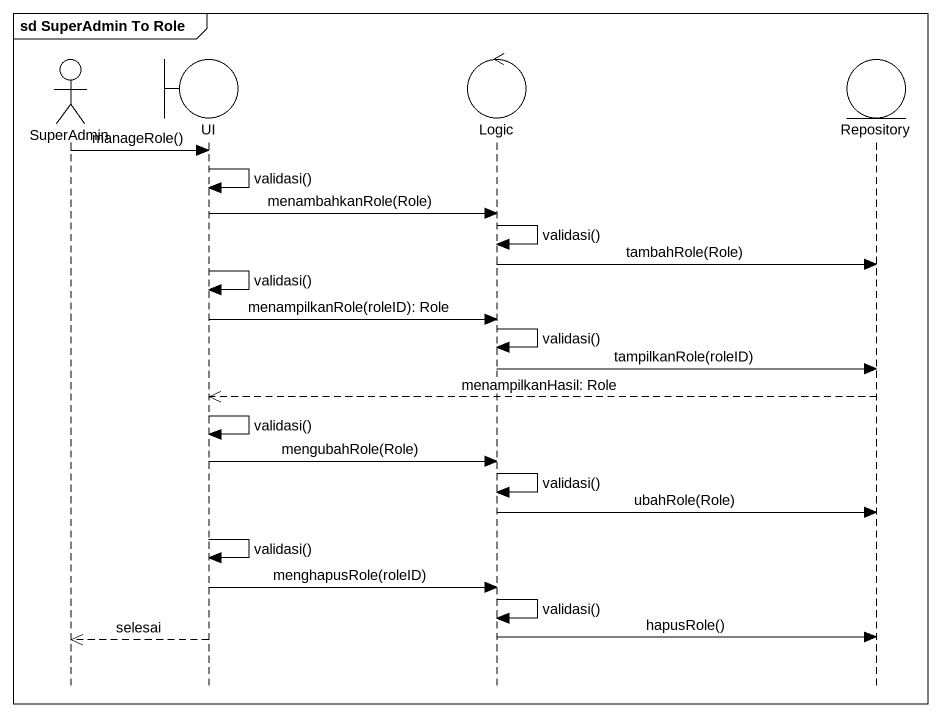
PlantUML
@startuml
mainframe sd SuperAdmin To Role
hide footbox
actor SuperAdmin
boundary UI
control Logic
entity Repository

SuperAdmin -> UI : manageRole()
UI -> UI : validasi()
UI -> Logic : menambahkanRole(Role)
Logic -> Logic : validasi()
Logic -> Repository : tambahRole(Role)
UI -> UI : validasi()
UI -> Logic : menampilkanRole(roleID): Role
Logic -> Logic : validasi()
Logic -> Repository : tampilkanRole(roleID)
Repository -->> UI : menampilkanHasil: Role
UI -> UI : validasi()
UI -> Logic : mengubahRole(Role)
Logic -> Logic : validasi()
Logic -> Repository : ubahRole(Role)
UI -> UI : validasi()
UI -> Logic : menghapusRole(roleID)
Logic -> Logic : validasi()
Logic -> Repository : hapusRole()
UI -->> SuperAdmin : selesai
@enduml
